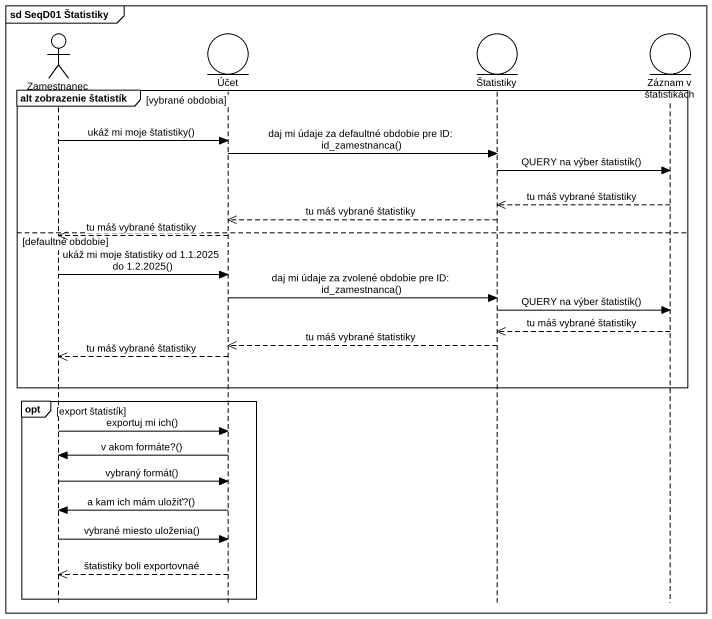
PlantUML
@startuml
mainframe sd SeqD01 Štatistiky
hide footbox
actor Zamestnanec
entity Účet
entity Štatistiky
entity "Záznam v štatistikách" as Záznam_v_štatistikách

group alt zobrazenie štatistík [vybrané obdobia]
  Zamestnanec -> Účet : ukáž mi moje štatistiky()
  Účet -> Štatistiky : daj mi údaje za defaultné obdobie pre ID: id_zamestnanca()
  Štatistiky -> Záznam_v_štatistikách : QUERY na výber štatistík()
  Záznam_v_štatistikách -->> Štatistiky : tu máš vybrané štatistiky
  Štatistiky -->> Účet : tu máš vybrané štatistiky
else defaultné obdobie
  Účet -->> Zamestnanec : tu máš vybrané štatistiky
  Zamestnanec -> Účet : ukáž mi moje štatistiky od 1.1.2025 do 1.2.2025()
  Účet -> Štatistiky : daj mi údaje za zvolené obdobie pre ID: id_zamestnanca()
  Štatistiky -> Záznam_v_štatistikách : QUERY na výber štatistík()
  Záznam_v_štatistikách -->> Štatistiky : tu máš vybrané štatistiky
  Štatistiky -->> Účet : tu máš vybrané štatistiky
  Účet -->> Zamestnanec : tu máš vybrané štatistiky
end
opt export štatistík
  Zamestnanec -> Účet : exportuj mi ich()
  Účet -> Zamestnanec : v akom formáte?()
  Zamestnanec -> Účet : vybraný formát()
  Účet -> Zamestnanec : a kam ich mám uložiť?()
  Zamestnanec -> Účet : vybrané miesto uloženia()
  Účet -->> Zamestnanec : štatistiky boli exportovnaé
end
@enduml
